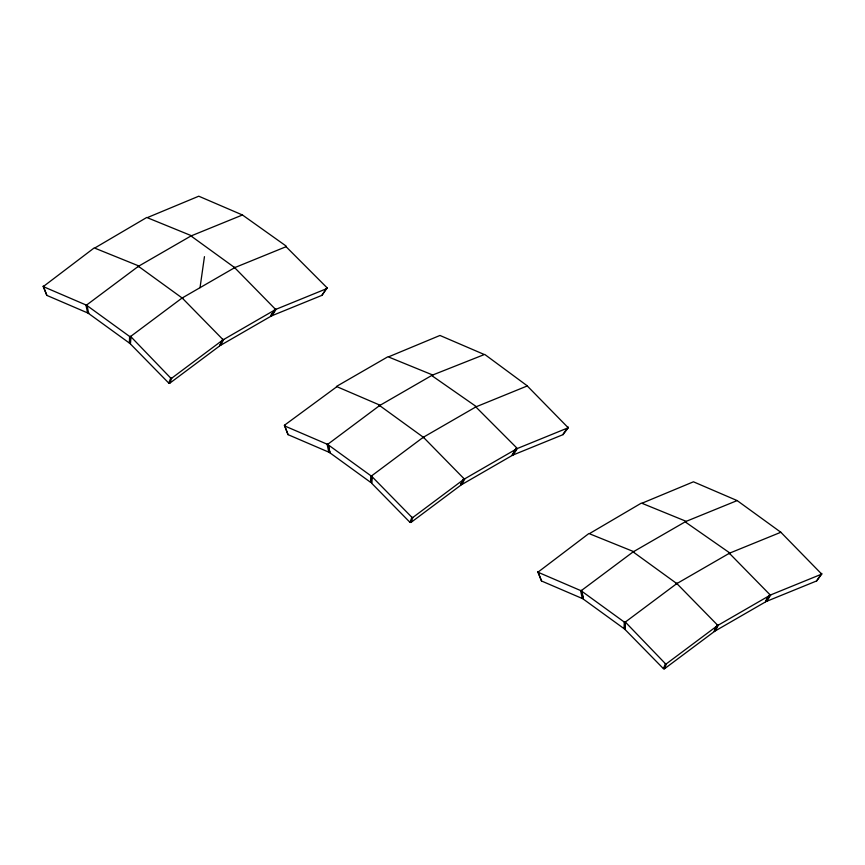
<?xml version="1.0" encoding="UTF-8"?>
<svg xmlns="http://www.w3.org/2000/svg" width="865" height="865" viewBox="0 0 865 865"><rect width="100%" height="100%" fill="white"/><g stroke="black" fill="none" stroke-linecap="round" stroke-linejoin="round"><path stroke-width="1.3" d="M138.941 266.68L138.951 266.009L190.462 236.264L191.511 236.34L234.188 267.274L234.177 267.955L182.666 297.701L181.628 297.625L138.941 266.68L137.903 266.69L86.943 304.772L85.916 304.934L43.25 286.596L94.209 247.909L138.951 266.009M527.261 385.952L568.229 427.764L517.335 448.503L476.334 407.404L475.339 407.231L423.861 436.955L422.823 436.879L380.135 405.934L380.146 405.253L431.657 375.518L476.399 406.68L527.358 385.909L484.692 354.401L432.705 374.999L387.942 356.726L336.42 386.471L380.146 405.253M475.372 407.21L475.382 406.528M633.623 552.281L633.634 551.611L685.145 521.865L729.887 553.027L780.846 532.267L821.718 574.111L816.603 580.956L766.758 601.272L765.752 600.98L765.72 601.78L715.344 630.866L714.328 630.672L714.295 631.558L664.461 668.796L663.455 668.688L625.071 629.525L625.33 622.054L676.322 583.951L677.327 584.059L717.355 624.908L718.361 625.103L769.818 595.39L769.85 594.59L729.822 553.751L728.838 553.578L677.349 583.302L676.311 583.226L633.623 552.281L632.596 552.292L581.637 590.373L580.599 590.535L537.933 572.198L588.892 533.521L633.634 551.611M728.871 553.557L728.871 552.876M95.226 247.747L146.747 217.472L191.511 235.745L242.46 214.985L286.164 246.071L286.164 246.666L235.172 267.436L234.166 267.263M589.908 533.348L641.43 503.073L686.194 521.346L737.153 500.586L780.846 532.267M222.662 339.296L219.613 345.957L169.778 383.195L168.772 383.087L130.388 343.924L130.647 336.453L181.639 298.349L182.645 298.457L222.662 339.296L223.678 339.502L275.124 309.789L275.167 308.989L235.139 268.15L234.145 267.977M130.42 343.037L129.382 343.048L88.641 313.508L86.943 304.772L86.954 305.529L129.609 336.463L130.647 336.453L170.708 378.07L171.713 378.189L222.608 340.15M219.613 345.957L219.645 345.07L220.662 345.265L271.037 316.179L275.124 309.789M371.582 483.167L371.842 475.696L422.834 437.604L423.839 437.712L463.856 478.55L464.873 478.745L516.318 449.043L516.362 448.243L512.231 455.433L461.856 484.519L460.84 484.314L460.807 485.2L410.972 522.449L409.967 522.33L371.582 483.167L371.939 475.631L371.907 476.518L411.902 517.324L412.908 517.432L463.802 479.405L463.835 478.518L460.84 484.314L463.856 478.55M581.637 590.373L581.637 591.13L624.292 622.065L625.33 622.054L665.39 663.671L666.396 663.79L717.29 625.763L717.323 624.876L714.923 629.515L717.355 624.908M129.382 343.048L129.609 336.463M371.615 482.292L370.577 482.302L370.804 475.707L328.149 444.783L328.138 444.015L379.097 405.945L380.135 405.934M625.103 628.639L624.065 628.65L624.292 622.065M235.139 268.15L235.172 267.436M271.037 316.179L271.069 315.379L272.075 315.66L321.921 295.354L327.067 287.796L286.066 246.698M321.921 295.354L327.067 287.796M476.334 407.404L476.366 406.691M516.362 448.243L512.264 454.633L513.269 454.914L563.115 434.608L563.137 433.895M729.822 553.751L729.855 553.049M816.603 580.956L821.75 573.398M182.666 298.479L182.699 297.679M423.861 437.733L423.893 436.933M677.349 584.08L677.382 583.28M130.388 343.924L130.745 336.377M625.071 629.525L625.427 621.978M200.031 287.677L204.454 256.656M168.772 383.087L170.708 378.07M169.778 383.195L171.713 378.189M409.967 522.33L411.902 517.324M410.972 522.449L412.908 517.432M663.455 668.688L665.39 663.671M664.461 668.796L666.396 663.79M460.807 485.2L463.802 479.405M714.295 631.558L717.29 625.763M220.662 345.265L223.678 339.502M461.856 484.519L464.873 478.745M715.344 630.866L718.361 625.103M275.135 308.956L271.069 315.379L275.167 308.989L276.14 309.248L327.035 288.51M272.075 315.66L276.14 309.248M513.269 454.914L517.335 448.503M769.818 594.569L765.752 600.98L769.85 594.59L770.823 594.85L821.718 574.111M766.758 601.272L770.823 594.85M512.231 455.433L516.318 449.043M765.72 601.78L769.818 595.39M563.872 432.922L568.262 427.05M563.115 434.608L568.229 427.764M284.444 425.85L327.111 444.188L328.138 444.015L329.825 451.995L328.797 452.157L288.045 434.652L284.444 425.245L336.442 387.001M43.25 286.596L46.851 295.397L87.603 312.903L88.63 312.741L88.641 313.508M537.933 572.198L541.533 580.999L582.286 598.504L583.313 598.342L581.875 591.509M370.804 475.707L371.842 475.696M581.637 591.13L583.324 599.11L624.065 628.65M328.149 444.783L329.825 452.752L370.577 482.302M537.933 571.592L541.533 580.999M284.444 425.245L288.045 434.652M43.25 285.991L46.851 295.397M580.599 590.535L582.286 598.504M327.111 444.188L328.797 452.157M85.916 304.934L87.603 312.903M737.153 500.586L693.449 481.805L642.49 503.008M686.194 521.346L686.194 521.941M632.585 551.686L632.596 552.292M483.654 354.239L439.961 335.458L389.001 356.661M432.705 374.999L432.705 375.583M379.097 405.339L379.097 405.945M242.46 214.985L198.766 196.204L147.807 217.407M191.511 235.745L191.511 236.34M137.903 266.085L137.903 266.69M676.289 583.215L676.289 583.972M583.313 598.342L583.324 599.11M422.801 436.857L422.801 437.625M329.825 451.995L329.825 452.752M181.607 297.614L181.607 298.371"/></g></svg>
